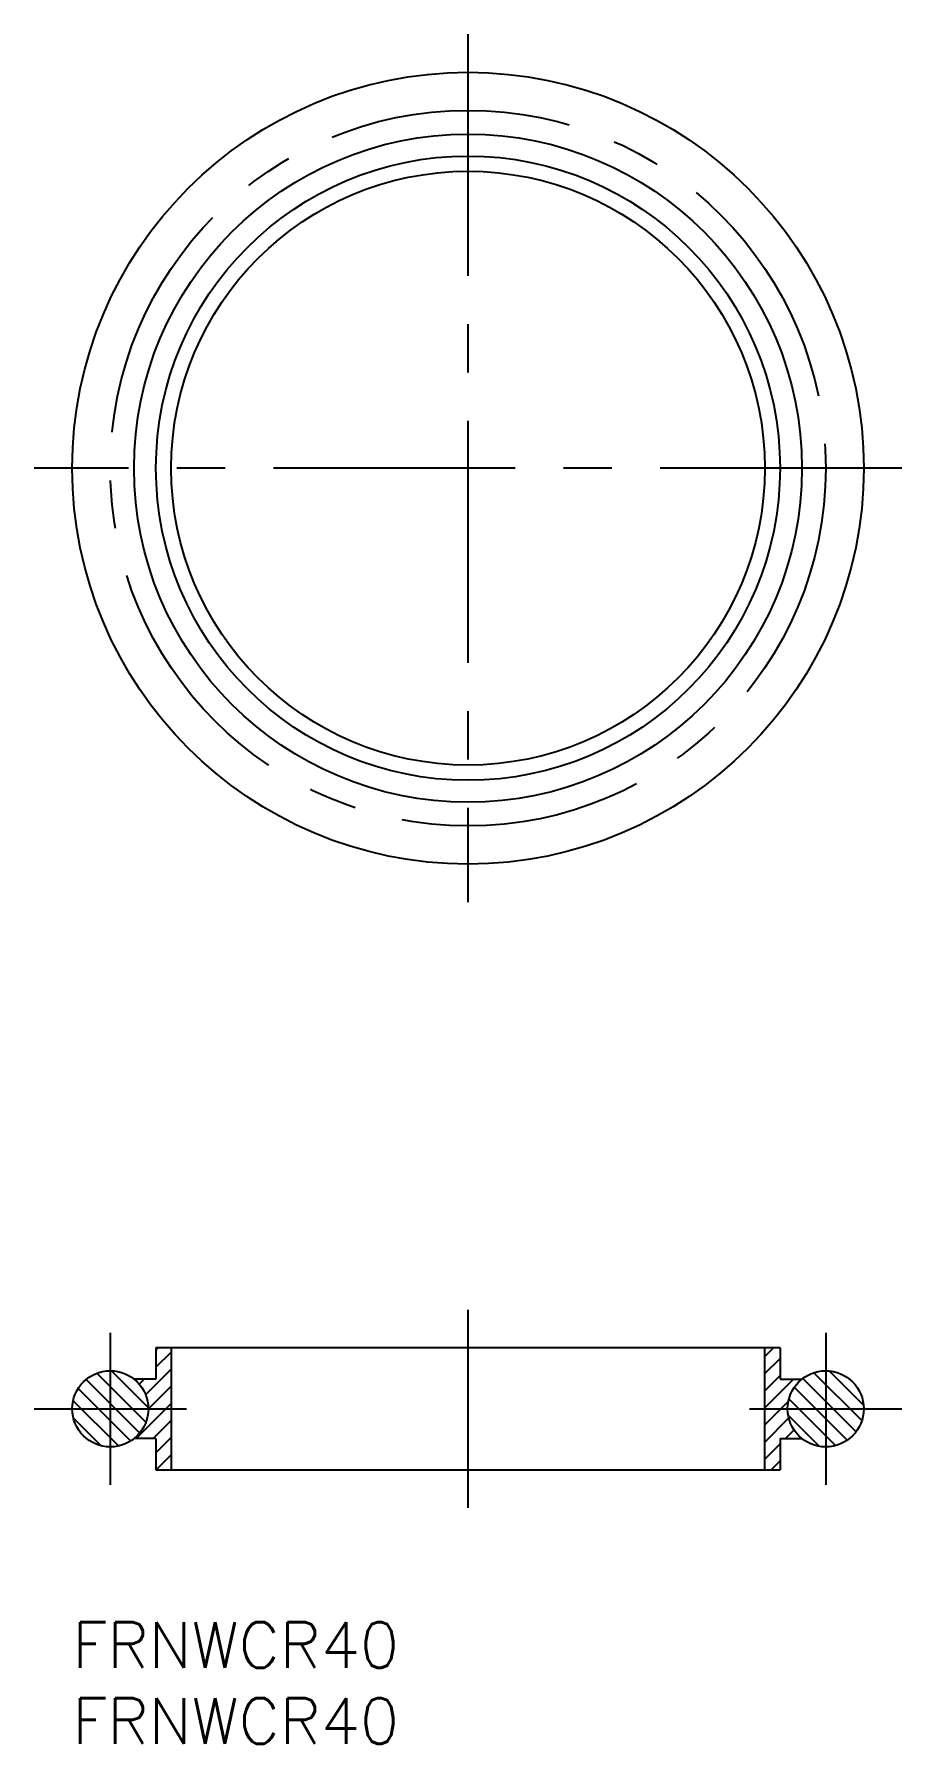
# Model space of a CAD drawing. Extents: x -2 to 55, y -8 to 104.
import ezdxf

# ---------------------------------------------------------------- set-up
doc = ezdxf.new("R2010")
doc.units = 0
doc.header["$LTSCALE"] = 0.5
doc.linetypes.add('CENTER', pattern=[50.8, 31.75, -6.35, 6.35, -6.35])
for name, color, linetype in [('MSM_CENTER', 1, 'CENTER'), ('MSM_CONTINUOUS', 7, 'CONTINUOUS'), ('MSM_NARROW', 5, 'CONTINUOUS'), ('MSM_PART_NUMBER', 7, 'CONTINUOUS')]:
    doc.layers.add(name, color=color, linetype=linetype)
doc.styles.get("Standard").update_dxf_attribs({"font": 'txt.shx', "height": 3, "bigfont": 'bigfont.shx'})

# ---------------------------------------------------------------- blocks, each defined once
blk = doc.blocks.new('*U3')
at = {"layer": 'MSM_PART_NUMBER'}
blk.add_text('FRNWCR40', height=3, dxfattribs=at).set_placement((0, -3))
blk = doc.blocks.new('*U4')
at = {"layer": 'MSM_PART_NUMBER'}
blk.add_text('FRNWCR40', height=3, dxfattribs=at).set_placement((0, -8))

msp = doc.modelspace()

# ---------------------------------------------------------------- linework, layer by layer
at = {"layer": 'MSM_CENTER'}
for p, q in [((26, 104.28), (26, 47.28)), ((54.5, 75.78), (-2.5, 75.78)), ((26, 20.5), (26, 7.5)), ((2.5, 19), (2.5, 9)), ((49.5, 19), (49.5, 9)), ((-2.5, 14), (7.5, 14)), ((44.5, 14), (54.5, 14))]:
    msp.add_line(p, q, dxfattribs=at)
msp.add_circle((26, 75.78), 23.5, dxfattribs=at)
at = {"layer": 'MSM_CONTINUOUS'}
for p, q in [((46.5, 18), (5.5, 18)), ((5.5, 18), (5.5, 15.95)), ((6.5, 18), (6.5, 10)), ((45.5, 10), (45.5, 18)), ((46.5, 18), (46.5, 15.95)), ((5.5, 15.95), (4.06, 15.95)), ((46.5, 15.95), (47.94, 15.95)), ((5.5, 12.05), (4.06, 12.05)), ((5.5, 12.05), (5.5, 10)), ((46.5, 12.05), (46.5, 10)), ((46.5, 12.05), (47.94, 12.05)), ((5.5, 10), (46.5, 10))]:
    msp.add_line(p, q, dxfattribs=at)
for centre, radius in [((26, 75.78), 26), ((26, 75.78), 21.94), ((26, 75.78), 20.5), ((26, 75.78), 19.5), ((2.5, 14), 2.5), ((49.5, 14), 2.5)]:
    msp.add_circle(centre, radius, dxfattribs=at)
at = {"layer": 'MSM_NARROW'}
for p, q in [((5.5, 17.85), (5.65, 18)), ((45.5, 17.44), (46.06, 18)), ((5.5, 16.73), (6.5, 17.73)), ((45.5, 16.31), (46.5, 17.31)), ((4.43, 12.41), (0.91, 15.93)), ((4.84, 13.12), (1.62, 16.34)), ((4.99, 14.09), (2.59, 16.49)), ((4.4, 15.62), (4.72, 15.95)), ((4.82, 14.92), (6.5, 16.6)), ((45.5, 15.19), (46.5, 16.19)), ((45.5, 14.07), (47.38, 15.95)), ((51.49, 12.5), (48, 15.99)), ((51.87, 13.23), (48.73, 16.37)), ((51.98, 14.25), (49.75, 16.48)), ((3.83, 11.89), (0.39, 15.33)), ((5.02, 14), (6.5, 15.48)), ((50.14, 11.59), (47.09, 14.64)), ((50.91, 11.95), (47.45, 15.41)), ((3.03, 11.56), (0.06, 14.53)), ((4.19, 12.05), (6.5, 14.36)), ((5, 13.98), (5.02, 14)), ((45.5, 12.95), (47.06, 14.5)), ((49.08, 11.54), (47.04, 13.58)), ((1.88, 11.59), (0.09, 13.38)), ((5.31, 12.05), (6.5, 13.24)), ((45.5, 11.82), (47.08, 13.41)), ((46.85, 12.05), (47.42, 12.62)), ((5.5, 11.11), (6.5, 12.11)), ((45.5, 10.7), (46.5, 11.7)), ((5.51, 10), (6.5, 10.99)), ((45.92, 10), (46.5, 10.58))]:
    msp.add_line(p, q, dxfattribs=at)

# ---------------------------------------------------------------- block references
at = {"layer": 'MSM_CONTINUOUS'}
for name in ['*U3', '*U4']:
    msp.add_blockref(name, (0, 0), dxfattribs=at)

doc.saveas('drawing.dxf')
